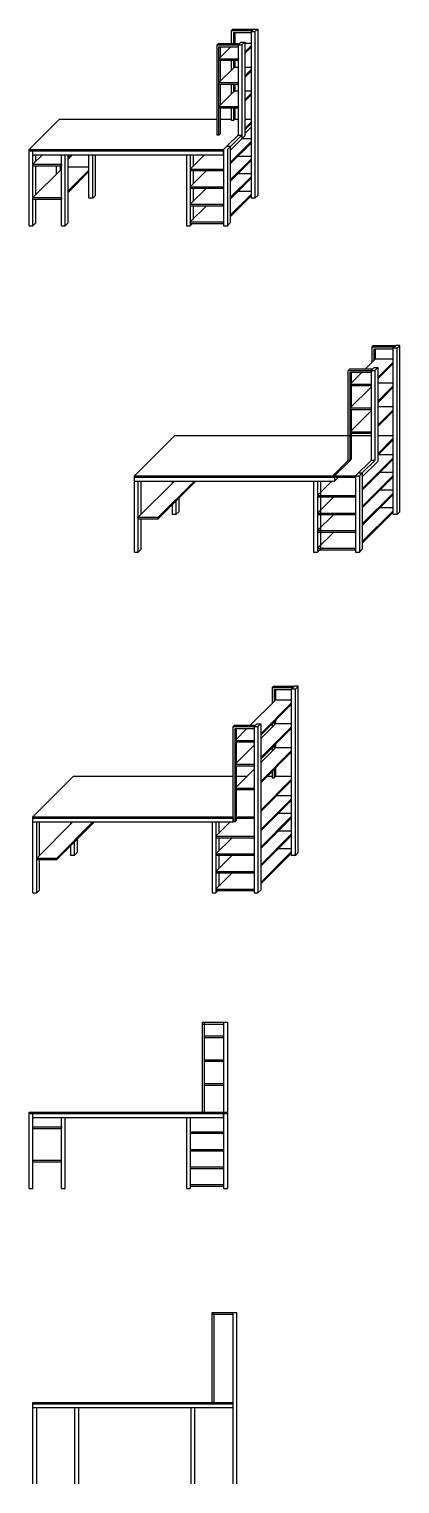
# Model space of a CAD drawing. Header units: millimetres. Extents: x -19313 to 3850, y 0 to 15263.
# Drawn here: x -40 to 3850, y 0 to 15263 of the extents above; entities that cross this region are included whole.
import ezdxf

# ---------------------------------------------------------------- set-up
doc = ezdxf.new("R2010")
doc.units = ezdxf.units.MM
doc.layers.get('0').update_dxf_attribs({"lineweight": 25, "true_color": 0xffffff})
for name, color, linetype, lineweight, true_color in [('Chene', 2, 'Continuous', 25, 0xffff00), ('Hetre', 30, 'Continuous', 25, 0xff7f00), ('Metal', 178, 'Continuous', 25, 0x000000), ('Peinture', 7, 'Continuous', 25, 0xffffff)]:
    doc.layers.add(name, color=color, linetype=linetype, lineweight=lineweight, true_color=true_color)

msp = doc.modelspace()

# ---------------------------------------------------------------- linework, layer by layer
for p, q in [((2100, 1800), (2140, 1800)), ((0, 0), (0, 0))]:
    msp.add_line(p, q)
at = {"layer": 'Chene'}
for p, q in [((2288, 15111), (2222, 15111)), ((1952, 14952), (2077, 15077)), ((2222, 15022), (2288, 15088)), ((2222, 15007), (2288, 15073)), ((1952, 14952), (2152, 14952)), ((1952, 14937), (1952, 14952)), ((1952, 14937), (2152, 14937)), ((1952, 14702), (2111, 14861)), ((2152, 14861), (2111, 14861)), ((2152, 14937), (2152, 14952)), ((2288, 14861), (2222, 14861)), ((2222, 14772), (2288, 14838)), ((2222, 14757), (2288, 14823)), ((1952, 14702), (2152, 14702)), ((1952, 14687), (1952, 14702)), ((1952, 14687), (2152, 14687)), ((2152, 14687), (2152, 14702)), ((1952, 14452), (2111, 14611)), ((2152, 14611), (2111, 14611)), ((2288, 14611), (2222, 14611)), ((2222, 14522), (2288, 14588)), ((2222, 14507), (2288, 14573)), ((1952, 14452), (2152, 14452)), ((1952, 14452), (1952, 14437)), ((1952, 14437), (2152, 14437)), ((2152, 14437), (2152, 14452)), ((-40, 14000), (278, 14318)), ((278, 14318), (1932, 14318)), ((1967, 14318), (2083, 14318)), ((2118, 14318), (2152, 14318)), ((2222, 14318), (2288, 14318)), ((2222, 14222), (2288, 14288)), ((2222, 14207), (2288, 14273)), ((2070, 13865), (2288, 14083)), ((2070, 13850), (2288, 14068)), ((2288, 14113), (2193, 14113)), ((-40, 13985), (-40, 14000)), ((-40, 14000), (2000, 14000)), ((-40, 13985), (2000, 13985)), ((0, 13845), (100, 13945)), ((370, 13915), (400, 13945)), ((370, 13900), (415, 13945)), ((1650, 13795), (1800, 13945)), ((2000, 13985), (2000, 14000)), ((2070, 13680), (2288, 13898)), ((2288, 13928), (2148, 13928)), ((0, 13845), (300, 13845)), ((0, 13830), (0, 13845)), ((0, 13830), (300, 13830)), ((0, 13495), (300, 13795)), ((300, 13845), (300, 13830)), ((300, 13830), (300, 13845)), ((588, 13813), (370, 13813)), ((370, 13565), (588, 13783)), ((370, 13550), (588, 13768)), ((1650, 13795), (2000, 13795)), ((1650, 13795), (1650, 13780)), ((1650, 13780), (2000, 13780)), ((1650, 13610), (1820, 13780)), ((2000, 13780), (2000, 13795)), ((2070, 13665), (2288, 13883)), ((2288, 13743), (2148, 13743)), ((1650, 13610), (2000, 13610)), ((1650, 13610), (1650, 13610)), ((1650, 13610), (1650, 13595)), ((1650, 13595), (2000, 13595)), ((1650, 13425), (1820, 13595)), ((2000, 13595), (2000, 13610)), ((2070, 13495), (2288, 13713)), ((2070, 13480), (2288, 13698)), ((0, 13495), (300, 13495)), ((0, 13480), (0, 13495)), ((0, 13480), (300, 13480)), ((300, 13480), (300, 13495)), ((300, 13495), (300, 13480)), ((2070, 13310), (2288, 13528)), ((2070, 13295), (2288, 13513)), ((2288, 13558), (2148, 13558)), ((1650, 13425), (2000, 13425)), ((1650, 13425), (1650, 13410)), ((1650, 13410), (2000, 13410)), ((1650, 13240), (1820, 13410)), ((2000, 13410), (2000, 13425)), ((1650, 13240), (2000, 13240)), ((1650, 13240), (1650, 13225)), ((1650, 13225), (2000, 13225)), ((2000, 13225), (2000, 13240)), ((3488, 11698), (3590, 11800)), ((3780, 11800), (3590, 11800)), ((3618, 11608), (3780, 11770)), ((3618, 11593), (3780, 11755)), ((3325, 11536), (3453, 11663)), ((3328, 11538), (3548, 11538)), ((3328, 11523), (3548, 11523)), ((3328, 11288), (3548, 11508)), ((3780, 11550), (3618, 11550)), ((3618, 11358), (3780, 11520)), ((3618, 11343), (3780, 11505)), ((3780, 11300), (3618, 11300)), ((3328, 11288), (3548, 11288)), ((3328, 11273), (3548, 11273)), ((3328, 11038), (3548, 11258)), ((3618, 11108), (3780, 11270)), ((3618, 11093), (3780, 11255)), ((1065, 10576), (1490, 11000)), ((1490, 11000), (3328, 11000)), ((3328, 11038), (3548, 11038)), ((3328, 11023), (3548, 11023)), ((3343, 11000), (3548, 11000)), ((3618, 11000), (3780, 11000)), ((3618, 10808), (3780, 10970)), ((3618, 10793), (3780, 10955)), ((3385, 10576), (3548, 10738)), ((3455, 10441), (3780, 10765)), ((3455, 10426), (3780, 10750)), ((3780, 10795), (3620, 10795)), ((1065, 10561), (1065, 10576)), ((1065, 10576), (3145, 10576)), ((1065, 10561), (3145, 10561)), ((3185, 10576), (3165, 10576)), ((3185, 10561), (3165, 10561)), ((3185, 10576), (3385, 10576)), ((3185, 10561), (3385, 10561)), ((3455, 10256), (3780, 10580)), ((3455, 10241), (3780, 10565)), ((3780, 10610), (3640, 10610)), ((1105, 10141), (1485, 10521)), ((1315, 10141), (1695, 10521)), ((1315, 10126), (1710, 10521)), ((2985, 10371), (3135, 10521)), ((3455, 10071), (3780, 10395)), ((3455, 10056), (3780, 10380)), ((3780, 10425), (3640, 10425)), ((2985, 10371), (3385, 10371)), ((2985, 10356), (3385, 10356)), ((2985, 10186), (3155, 10356)), ((3455, 10240), (3455, 10240)), ((3780, 10240), (3640, 10240)), ((1105, 10141), (1315, 10141)), ((1105, 10126), (1315, 10126)), ((1315, 10126), (1315, 10141)), ((2985, 10186), (3385, 10186)), ((2985, 10171), (3385, 10171)), ((2985, 10001), (3155, 10171)), ((3340, 10170), (3340, 10171)), ((3455, 9886), (3780, 10210)), ((3455, 9871), (3780, 10195)), ((2985, 10001), (3385, 10001)), ((2985, 9986), (3385, 9986)), ((2985, 9816), (3155, 9986)), ((2985, 9816), (3385, 9816)), ((2985, 9801), (3385, 9801)), ((2280, 7960), (2544, 8224)), ((2390, 7870), (2714, 8194)), ((2390, 7855), (2714, 8179)), ((2714, 8224), (2544, 8224)), ((2390, 7820), (2544, 7974)), ((2390, 7620), (2714, 7944)), ((2714, 7974), (2544, 7974)), ((2120, 7800), (2245, 7925)), ((2120, 7800), (2320, 7800)), ((2120, 7785), (2320, 7785)), ((2390, 7605), (2714, 7929)), ((2120, 7550), (2320, 7750)), ((2390, 7570), (2544, 7724)), ((2390, 7370), (2714, 7694)), ((2390, 7355), (2714, 7679)), ((2714, 7724), (2544, 7724)), ((2120, 7550), (2320, 7550)), ((2120, 7535), (2320, 7535)), ((2120, 7300), (2320, 7500)), ((0, 7000), (424, 7424)), ((424, 7424), (2100, 7424)), ((2135, 7424), (2244, 7424)), ((2390, 7070), (2714, 7394)), ((2390, 7055), (2714, 7379)), ((2459, 7424), (2509, 7424)), ((2509, 7409), (2529, 7409)), ((2529, 7409), (2544, 7424)), ((2544, 7424), (2714, 7424)), ((2120, 7300), (2320, 7300)), ((2120, 7285), (2320, 7285)), ((2390, 6865), (2714, 7189)), ((2390, 6850), (2714, 7174)), ((2714, 7219), (2554, 7219)), ((2714, 7034), (2574, 7034)), ((0, 6985), (0, 7000)), ((0, 7000), (2100, 7000)), ((0, 6985), (2100, 6985)), ((40, 6565), (420, 6945)), ((250, 6565), (630, 6945)), ((250, 6550), (645, 6945)), ((1920, 6795), (2070, 6945)), ((2120, 7000), (2135, 7015)), ((2120, 7000), (2320, 7000)), ((2120, 6985), (2320, 6985)), ((2390, 6680), (2714, 7004)), ((2390, 6665), (2714, 6989)), ((1920, 6795), (2320, 6795)), ((1920, 6780), (2320, 6780)), ((1920, 6610), (2090, 6780)), ((2390, 6495), (2714, 6819)), ((2390, 6480), (2714, 6804)), ((2714, 6849), (2574, 6849)), ((40, 6565), (250, 6565)), ((250, 6550), (250, 6565)), ((1920, 6610), (2320, 6610)), ((1920, 6595), (2320, 6595)), ((1920, 6425), (2090, 6595)), ((2274, 6594), (2275, 6595)), ((2390, 6664), (2389, 6664)), ((2390, 6310), (2714, 6634)), ((2390, 6295), (2714, 6619)), ((2714, 6664), (2574, 6664)), ((40, 6550), (250, 6550)), ((1920, 6425), (2320, 6425)), ((1920, 6410), (2320, 6410)), ((1920, 6240), (2090, 6410)), ((1920, 6240), (2320, 6240)), ((1920, 6225), (2320, 6225)), ((1800, 4700), (2000, 4700)), ((1800, 4685), (2000, 4685)), ((1800, 4450), (2000, 4450)), ((1800, 4435), (2000, 4435)), ((1800, 4200), (2000, 4200)), ((1800, 4185), (2000, 4185)), ((-40, 3885), (-40, 3900)), ((-40, 3900), (2040, 3900)), ((-40, 3885), (2040, 3885)), ((2040, 3885), (2040, 3900)), ((0, 3745), (300, 3745)), ((0, 3730), (300, 3730)), ((300, 3745), (300, 3730)), ((1650, 3695), (2000, 3695)), ((1650, 3680), (2000, 3680)), ((0, 3395), (300, 3395)), ((0, 3380), (300, 3380)), ((300, 3380), (300, 3395)), ((1650, 3510), (2000, 3510)), ((1650, 3495), (2000, 3495)), ((1650, 3325), (2000, 3325)), ((1650, 3310), (2000, 3310)), ((1650, 3140), (2000, 3140)), ((1650, 3125), (2000, 3125)), ((0, 855), (2100, 855)), ((0, 840), (0, 855))]:
    msp.add_line(p, q, dxfattribs=at)
at = {"layer": 'Hetre'}
for p, q in [((2318, 15263), (2358, 15263)), ((2328, 15233), (2358, 15263)), ((2358, 15263), (2358, 13518)), ((2152, 15097), (2182, 15127)), ((2182, 15127), (2222, 15127)), ((2192, 15097), (2222, 15127)), ((2222, 15127), (2222, 14142)), ((2288, 15233), (2318, 15263)), ((2288, 15233), (2288, 13488)), ((2328, 15233), (2288, 15233)), ((2328, 15233), (2328, 13488)), ((2152, 15097), (2192, 15097)), ((2152, 15097), (2152, 14152)), ((2192, 15097), (2192, 14112)), ((2030, 14030), (2152, 14152)), ((2040, 14000), (2192, 14152)), ((2070, 13990), (2192, 14112)), ((2152, 14152), (2192, 14152)), ((2192, 14112), (2222, 14142)), ((-40, 13200), (-40, 13985)), ((0, 13985), (-40, 13985)), ((0, 13200), (0, 13985)), ((30, 13875), (30, 13945)), ((300, 13200), (300, 13945)), ((300, 13945), (340, 13945)), ((340, 13200), (340, 13945)), ((370, 13230), (370, 13945)), ((588, 13488), (588, 13945)), ((628, 13488), (628, 13945)), ((658, 13518), (658, 13945)), ((1610, 13945), (1610, 13200)), ((1610, 13945), (1650, 13945)), ((1650, 13945), (1650, 13200)), ((1680, 13945), (1680, 13825)), ((2000, 14000), (2030, 14030)), ((2000, 14000), (2000, 13200)), ((2070, 14030), (2030, 14030)), ((2040, 14000), (2040, 13200)), ((2070, 14030), (2070, 13230)), ((30, 13525), (30, 13830)), ((248, 13743), (248, 13830)), ((288, 13783), (288, 13830)), ((1680, 13780), (1680, 13640)), ((1680, 13595), (1680, 13455)), ((30, 13230), (30, 13480)), ((628, 13488), (588, 13488)), ((628, 13488), (658, 13518)), ((2328, 13488), (2288, 13488)), ((2328, 13488), (2358, 13518)), ((1680, 13410), (1680, 13270)), ((-40, 13200), (0, 13200)), ((0, 13200), (30, 13230)), ((300, 13200), (340, 13200)), ((340, 13200), (370, 13230)), ((1610, 13200), (1650, 13200)), ((1650, 13200), (1675, 13225)), ((2000, 13200), (2040, 13200)), ((2040, 13200), (2070, 13230)), ((3780, 11915), (3810, 11945)), ((3780, 10170), (3780, 11915)), ((3820, 11915), (3780, 11915)), ((3850, 11945), (3810, 11945)), ((3820, 11915), (3850, 11945)), ((3820, 10170), (3820, 11915)), ((3850, 10200), (3850, 11945)), ((3548, 11683), (3578, 11713)), ((3548, 11683), (3588, 11683)), ((3548, 11683), (3548, 10738)), ((3578, 11713), (3618, 11713)), ((3588, 11683), (3618, 11713)), ((3588, 11683), (3588, 10738)), ((3618, 11713), (3618, 10728)), ((3455, 10606), (3588, 10738)), ((3455, 10566), (3618, 10728)), ((3588, 10738), (3548, 10738)), ((3385, 10576), (3425, 10576)), ((3385, 10576), (3385, 9776)), ((3415, 10606), (3455, 10606)), ((3425, 10576), (3455, 10606)), ((3425, 10576), (3425, 9776)), ((3455, 10606), (3455, 9806)), ((1065, 9776), (1065, 10521)), ((1105, 9776), (1105, 10521)), ((1135, 10171), (1135, 10521)), ((1460, 10521), (1460, 10495)), ((2945, 10521), (2945, 9776)), ((2985, 10521), (2985, 9776)), ((3015, 10521), (3015, 9806)), ((1460, 10270), (1460, 10170)), ((1500, 10310), (1500, 10170)), ((1530, 10340), (1530, 10200)), ((1135, 9806), (1135, 10126)), ((1500, 10170), (1460, 10170)), ((1500, 10170), (1530, 10200)), ((3340, 10170), (3340, 10171)), ((3380, 10170), (3385, 10176)), ((3820, 10170), (3780, 10170)), ((3820, 10170), (3850, 10200)), ((1065, 9776), (1105, 9776)), ((1105, 9776), (1135, 9806)), ((2945, 9776), (2985, 9776)), ((2985, 9776), (3015, 9806)), ((3385, 9776), (3425, 9776)), ((3425, 9776), (3455, 9806)), ((2714, 8339), (2744, 8369)), ((2714, 6594), (2714, 8339)), ((2754, 8339), (2714, 8339)), ((2784, 8369), (2744, 8369)), ((2754, 8339), (2784, 8369)), ((2754, 6594), (2754, 8339)), ((2784, 6624), (2784, 8369)), ((2320, 7945), (2350, 7975)), ((2320, 7945), (2360, 7945)), ((2320, 7945), (2320, 6200)), ((2350, 7975), (2390, 7975)), ((2360, 7945), (2390, 7975)), ((2360, 7945), (2360, 6200)), ((2390, 7975), (2390, 6230)), ((0, 6200), (0, 6945)), ((40, 6200), (40, 6945)), ((70, 6595), (70, 6945)), ((394, 6945), (394, 6919)), ((1880, 6945), (1880, 6200)), ((1920, 6945), (1920, 6200)), ((1950, 6945), (1950, 6825)), ((434, 6734), (434, 6594)), ((464, 6764), (464, 6624)), ((1950, 6780), (1950, 6640)), ((394, 6694), (394, 6594)), ((434, 6594), (394, 6594)), ((434, 6594), (464, 6624)), ((1950, 6595), (1950, 6455)), ((2274, 6594), (2275, 6595)), ((2314, 6594), (2320, 6600)), ((2754, 6594), (2714, 6594)), ((2754, 6594), (2784, 6624)), ((70, 6230), (70, 6550)), ((1950, 6410), (1950, 6270)), ((0, 6200), (40, 6200)), ((40, 6200), (70, 6230)), ((1880, 6200), (1920, 6200)), ((1920, 6200), (1945, 6225)), ((2320, 6200), (2360, 6200)), ((2360, 6200), (2390, 6230)), ((2000, 4845), (2040, 4845)), ((2000, 4845), (2000, 3100)), ((2040, 4845), (2040, 3100)), ((-40, 3100), (-40, 3885)), ((0, 3885), (-40, 3885)), ((0, 3100), (0, 3885)), ((300, 3100), (300, 3845)), ((300, 3845), (340, 3845)), ((340, 3100), (340, 3845)), ((1560, 3845), (1600, 3845)), ((1610, 3845), (1610, 3100)), ((1650, 3845), (1650, 3100)), ((-40, 3100), (0, 3100)), ((300, 3100), (340, 3100)), ((1610, 3100), (1650, 3100)), ((2000, 3100), (2040, 3100)), ((2100, 0), (2100, 1800)), ((2140, 0), (2140, 1800)), ((0, 0), (0, 800)), ((40, 0), (40, 800)), ((440, 0), (440, 800)), ((480, 0), (480, 800)), ((1660, 0), (1660, 800)), ((1700, 0), (1700, 800))]:
    msp.add_line(p, q, dxfattribs=at)
at = {"layer": 'Metal'}
for p, q in [((2083, 15248), (2098, 15263)), ((2098, 15263), (2318, 15263)), ((1932, 15097), (1947, 15112)), ((1947, 15112), (2167, 15112)), ((2083, 15248), (2303, 15248)), ((2083, 15112), (2083, 15248)), ((2103, 15228), (2288, 15228)), ((2103, 15228), (2103, 15112)), ((2118, 15228), (2118, 15112)), ((1932, 14152), (1932, 15097)), ((1932, 15097), (2152, 15097)), ((1952, 14152), (1952, 15077)), ((1952, 15077), (2152, 15077)), ((1967, 14967), (1967, 15077)), ((1967, 14717), (1967, 14937)), ((2083, 14833), (2083, 14937)), ((2103, 14937), (2103, 14853)), ((2118, 14937), (2118, 14861)), ((1967, 14467), (1967, 14687)), ((2083, 14583), (2083, 14687)), ((2103, 14687), (2103, 14603)), ((2118, 14687), (2118, 14611)), ((1967, 14167), (1967, 14437)), ((2083, 14303), (2083, 14437)), ((2103, 14437), (2103, 14303)), ((2118, 14437), (2118, 14318)), ((2103, 14303), (2083, 14303)), ((2103, 14303), (2118, 14318)), ((2222, 14207), (2288, 14273)), ((2222, 14167), (2288, 14233)), ((1952, 14152), (1932, 14152)), ((1952, 14152), (1967, 14167)), ((0, 13985), (2000, 13985)), ((0, 13945), (0, 13985)), ((0, 13945), (2000, 13945)), ((2000, 13945), (2000, 13985)), ((3555, 11930), (3570, 11945)), ((3555, 11930), (3795, 11930)), ((3555, 11930), (3555, 11765)), ((3570, 11945), (3810, 11945)), ((3575, 11910), (3780, 11910)), ((3575, 11910), (3575, 11785)), ((3590, 11910), (3590, 11800)), ((3308, 11683), (3323, 11698)), ((3308, 10738), (3308, 11683)), ((3308, 11683), (3548, 11683)), ((3323, 11698), (3563, 11698)), ((3328, 10738), (3328, 11663)), ((3328, 11663), (3548, 11663)), ((3343, 11553), (3343, 11663)), ((3343, 11303), (3343, 11523)), ((3343, 11053), (3343, 11273)), ((3343, 10753), (3343, 11023)), ((3328, 10738), (3308, 10738)), ((3328, 10738), (3343, 10753)), ((1065, 10561), (3165, 10561)), ((1065, 10521), (1065, 10561)), ((3165, 10561), (3165, 10521)), ((3165, 10521), (3205, 10561)), ((1065, 10521), (3165, 10521)), ((2509, 8354), (2524, 8369)), ((2509, 8354), (2729, 8354)), ((2509, 8354), (2509, 8189)), ((2524, 8369), (2744, 8369)), ((2529, 8334), (2714, 8334)), ((2529, 8334), (2529, 8209)), ((2544, 8334), (2544, 8224)), ((2100, 7945), (2115, 7960)), ((2100, 6945), (2100, 7945)), ((2100, 7945), (2320, 7945)), ((2115, 7960), (2335, 7960)), ((2509, 7974), (2509, 7939)), ((2529, 7994), (2529, 7959)), ((2544, 8009), (2544, 7974)), ((2120, 6945), (2120, 7925)), ((2120, 7925), (2320, 7925)), ((2135, 7815), (2135, 7925)), ((2135, 7565), (2135, 7785)), ((2509, 7724), (2509, 7689)), ((2529, 7744), (2529, 7709)), ((2544, 7759), (2544, 7724)), ((2135, 7315), (2135, 7535)), ((2529, 7494), (2529, 7409)), ((2544, 7509), (2544, 7424)), ((2509, 7474), (2509, 7409)), ((2135, 7015), (2135, 7285)), ((0, 6985), (2100, 6985)), ((0, 6945), (0, 6985)), ((0, 6945), (2100, 6945)), ((2100, 6985), (2100, 6945)), ((2120, 6945), (2100, 6945)), ((2120, 6945), (2135, 6960)), ((2135, 6960), (2135, 6985)), ((1780, 3900), (1780, 4845)), ((1780, 4845), (2000, 4845)), ((1780, 4825), (2000, 4825)), ((1800, 3900), (1800, 4845)), ((0, 3885), (2000, 3885)), ((0, 3845), (0, 3885)), ((0, 3845), (2000, 3845)), ((2000, 3845), (2000, 3885)), ((1880, 855), (1880, 1800)), ((1880, 1800), (2100, 1800)), ((1880, 1780), (2100, 1780)), ((1900, 855), (1900, 1800)), ((0, 840), (2100, 840)), ((0, 800), (0, 840)), ((0, 800), (2100, 800))]:
    msp.add_line(p, q, dxfattribs=at)
at = {"layer": 'Peinture'}
for p, q in [((3145, 10576), (3308, 10738)), ((3165, 10576), (3328, 10738)), ((3145, 10576), (3145, 10561)), ((3145, 10576), (3165, 10576)), ((3165, 10561), (3165, 10576))]:
    msp.add_line(p, q, dxfattribs=at)

doc.saveas('drawing.dxf')
